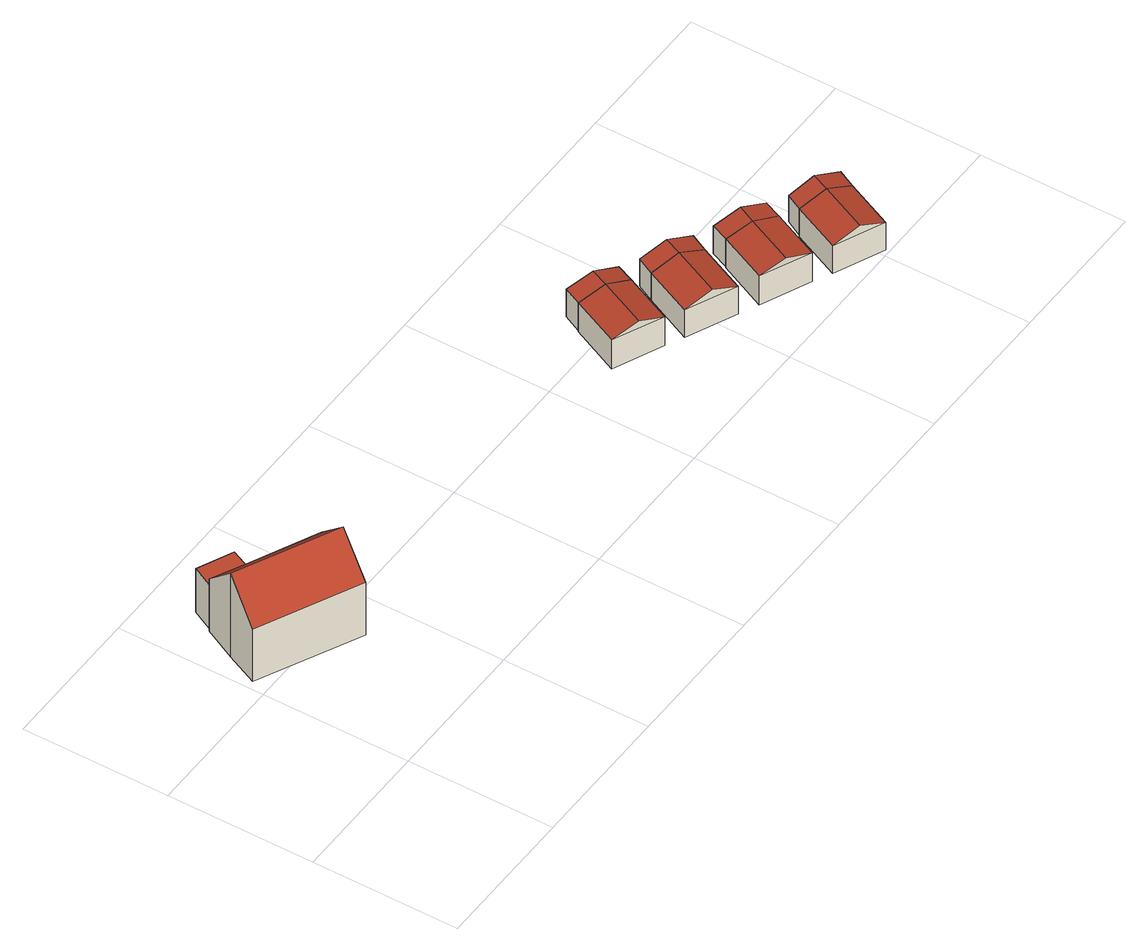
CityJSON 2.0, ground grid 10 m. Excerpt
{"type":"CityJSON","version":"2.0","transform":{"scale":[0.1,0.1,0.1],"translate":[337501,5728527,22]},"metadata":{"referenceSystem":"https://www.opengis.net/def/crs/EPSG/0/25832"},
"CityObjects":{
"building1":{"type":"Building","attributes":{"Gemeindeschluessel":"05170048","Geometrietyp2DReferenz":"3000","function":"31001_2100"},"address":[{"country":"Germany","locality":"Wesel","thoroughfareNumber":"10","thoroughfareName":"An der Lackfabrik"}],"children":["building1-1","building1-2"]},
"building1-1":{"type":"BuildingPart","attributes":{"roofType":"3100","measuredHeight":6.62},"parents":["building1"],"geometry":[{"type":"MultiSurface","lod":"2","boundaries":[[[0,1,2,3]],[[4,5,1,0]],[[6,7,8,9]],[[10,11,7,6]],[[12,13,11,10]],[[3,2,13,12]],[[3,12,10,0]],[[6,9,4,0,10]],[[1,5,8,7,11,13,2]],[[14,15,8,5]],[[4,9,16,17]],[[17,16,15,14]]],"semantics":{"surfaces":[{"type":"WallSurface"},{"type":"RoofSurface"},{"type":"GroundSurface"},{"type":"ClosureSurface"}],"values":[0,0,0,0,0,0,1,1,2,0,0,3]}}]},
"building1-2":{"type":"BuildingPart","attributes":{"roofType":"1000","measuredHeight":3.5},"address":[{"country":"Germany","locality":"Wesel","thoroughfareNumber":"10","thoroughfareName":"An der Lackfabrik"}],"parents":["building1"],"geometry":[{"type":"Solid","lod":"2","boundaries":[[[[18,19,20,21]],[[16,15,19,18]],[[21,20,14,17]],[[16,18,21,17]],[[19,15,14,20]],[[16,17,14,15]]]],"semantics":{"surfaces":[{"type":"WallSurface"},{"type":"RoofSurface"},{"type":"GroundSurface"},{"type":"ClosureSurface"}],"values":[[0,0,0,1,2,3]]}}]},
"building2":{"type":"Building","attributes":{"Geometrietyp2DReferenz":"3000","Gemeindeschluessel":"05170048","function":"31001_2100","roofType":"3100","measuredHeight":2.84},"address":[{"country":"Germany","locality":"Wesel","thoroughfareNumber":"10","thoroughfareName":"An der Lackfabrik"}],"geometry":[{"type":"Solid","lod":"2","boundaries":[[[[22,23,24,25]],[[26,27,23,22]],[[28,29,27,26]],[[25,24,29,28]],[[22,30,26]],[[28,31,25]],[[25,31,30,22]],[[26,30,31,28]],[[23,27,29,24]]]],"semantics":{"surfaces":[{"type":"WallSurface"},{"type":"RoofSurface"},{"type":"GroundSurface"}],"values":[[0,0,0,0,0,0,1,1,2]]}}]},
"building3":{"type":"Building","attributes":{"Geometrietyp2DReferenz":"3000","Gemeindeschluessel":"05170048","function":"51009_1610","roofType":"3100","measuredHeight":2.78},"geometry":[{"type":"Solid","lod":"2","boundaries":[[[[25,32,33,34]],[[28,35,32,25]],[[36,37,35,28]],[[34,33,37,36]],[[25,31,28]],[[36,38,34]],[[34,38,31,25]],[[28,31,38,36]],[[32,35,37,33]]]],"semantics":{"surfaces":[{"type":"WallSurface"},{"type":"RoofSurface"},{"type":"GroundSurface"}],"values":[[0,0,0,0,0,0,1,1,2]]}}]},
"building4":{"type":"Building","attributes":{"Geometrietyp2DReferenz":"3000","Gemeindeschluessel":"05170048","function":"31001_2100","roofType":"3100","measuredHeight":2.83},"address":[{"country":"Germany","locality":"Wesel","thoroughfareNumber":"10","thoroughfareName":"An der Lackfabrik"}],"geometry":[{"type":"Solid","lod":"2","boundaries":[[[[39,40,41,42]],[[43,44,40,39]],[[45,46,44,43]],[[42,41,46,45]],[[39,47,43]],[[45,48,42]],[[42,48,47,39]],[[43,47,48,45]],[[40,44,46,41]]]],"semantics":{"surfaces":[{"type":"WallSurface"},{"type":"RoofSurface"},{"type":"GroundSurface"}],"values":[[0,0,0,0,0,0,1,1,2]]}}]},
"building5":{"type":"Building","attributes":{"Geometrietyp2DReferenz":"3000","Gemeindeschluessel":"05170048","function":"51009_1610","roofType":"3100","measuredHeight":2.82},"geometry":[{"type":"Solid","lod":"2","boundaries":[[[[42,41,49,50]],[[45,46,41,42]],[[51,52,46,45]],[[50,49,52,51]],[[42,48,45]],[[51,53,50]],[[50,53,48,42]],[[45,48,53,51]],[[41,46,52,49]]]],"semantics":{"surfaces":[{"type":"WallSurface"},{"type":"RoofSurface"},{"type":"GroundSurface"}],"values":[[0,0,0,0,0,0,1,1,2]]}}]},
"building6":{"type":"Building","attributes":{"Geometrietyp2DReferenz":"3000","Gemeindeschluessel":"05170048","function":"31001_2100","roofType":"3100","measuredHeight":2.84},"address":[{"country":"Germany","locality":"Wesel","thoroughfareNumber":"10","thoroughfareName":"An der Lackfabrik"}],"geometry":[{"type":"Solid","lod":"2","boundaries":[[[[54,55,56,57]],[[58,59,55,54]],[[60,61,59,58]],[[57,56,61,60]],[[54,62,58]],[[60,63,57]],[[57,63,62,54]],[[58,62,63,60]],[[55,59,61,56]]]],"semantics":{"surfaces":[{"type":"WallSurface"},{"type":"RoofSurface"},{"type":"GroundSurface"}],"values":[[0,0,0,0,0,0,1,1,2]]}}]},
"building7":{"type":"Building","attributes":{"Geometrietyp2DReferenz":"3000","Gemeindeschluessel":"05170048","function":"51009_1610","roofType":"3100","measuredHeight":2.79},"geometry":[{"type":"Solid","lod":"2","boundaries":[[[[57,64,65,66]],[[60,67,64,57]],[[68,69,67,60]],[[66,65,69,68]],[[57,63,60]],[[68,70,66]],[[66,70,63,57]],[[60,63,70,68]],[[64,67,69,65]]]],"semantics":{"surfaces":[{"type":"WallSurface"},{"type":"RoofSurface"},{"type":"GroundSurface"}],"values":[[0,0,0,0,0,0,1,1,2]]}}]},
"building8":{"type":"Building","attributes":{"Geometrietyp2DReferenz":"3000","Gemeindeschluessel":"05170048","function":"31001_2100","roofType":"3100","measuredHeight":2.84},"address":[{"country":"Germany","locality":"Wesel","thoroughfareNumber":"10","thoroughfareName":"An der Lackfabrik"}],"geometry":[{"type":"Solid","lod":"2","boundaries":[[[[71,72,73,74]],[[75,76,72,71]],[[77,78,76,75]],[[74,73,78,77]],[[71,79,75]],[[77,80,74]],[[74,80,79,71]],[[75,79,80,77]],[[72,76,78,73]]]],"semantics":{"surfaces":[{"type":"WallSurface"},{"type":"RoofSurface"},{"type":"GroundSurface"}],"values":[[0,0,0,0,0,0,1,1,2]]}}]},
"building9":{"type":"Building","attributes":{"Geometrietyp2DReferenz":"3000","Gemeindeschluessel":"05170048","function":"51009_1610","roofType":"3100","measuredHeight":2.79},"geometry":[{"type":"Solid","lod":"2","boundaries":[[[[74,81,82,83]],[[77,84,81,74]],[[85,86,84,77]],[[83,82,86,85]],[[74,80,77]],[[85,87,83]],[[83,87,80,74]],[[77,80,87,85]],[[81,84,86,82]]]],"semantics":{"surfaces":[{"type":"WallSurface"},{"type":"RoofSurface"},{"type":"GroundSurface"}],"values":[[0,0,0,0,0,0,1,1,2]]}}]}
},
"vertices":[
[16,133,76],[16,133,9],[6,111,9],[6,111,51],[27,155,51],[27,155,9],[95,122,51],[95,122,9],[51,143,9],[51,143,51],[84,100,76],[84,100,9],[74,78,51],[74,78,9],[27,155,11],[51,143,11],[51,143,46],[27,155,46],
[58,158,46],[58,158,11],[34,169,11],[34,169,46],
[368,65,33],[368,65,10],[383,98,10],[383,98,33],[335,80,33],[335,80,10],[350,113,33],[350,113,10],[352,72,39],[367,105,39],
[383,98,11],[388,110,11],[388,110,33],[350,113,11],[356,125,33],[356,125,11],[372,117,39],
[413,44,32],[413,44,10],[428,77,10],[428,77,32],[380,59,32],[380,59,10],[395,92,32],[395,92,10],[397,51,39],[412,84,39],
[434,89,10],[434,89,32],[401,104,32],[401,104,10],[417,96,39],
[459,23,33],[459,23,10],[474,56,10],[474,56,33],[426,38,33],[426,38,10],[441,71,33],[441,71,10],[442,30,39],[457,63,39],
[474,56,11],[479,68,11],[479,68,33],[441,71,11],[446,83,33],[446,83,11],[463,75,39],
[504,2,32],[504,2,10],[519,35,10],[519,35,32],[471,17,32],[471,17,10],[486,50,32],[486,50,10],[488,9,39],[503,42,39],
[519,35,11],[525,47,11],[525,47,32],[486,50,11],[492,61,32],[492,61,11],[508,54,39]
]}
